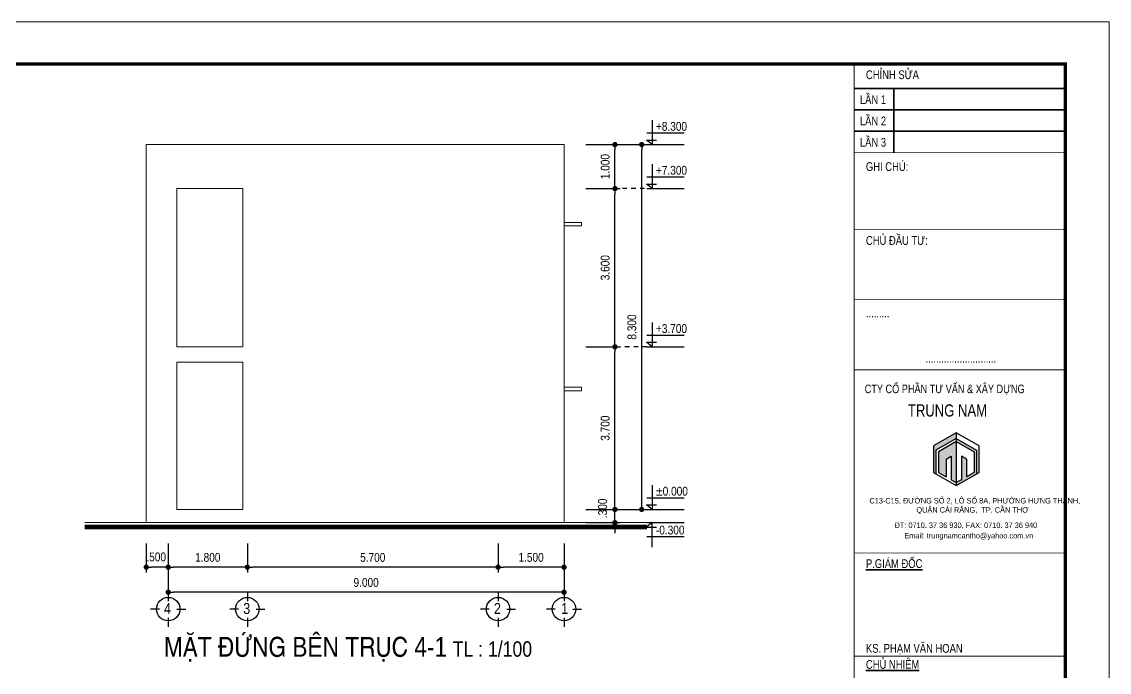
# Model space of a CAD drawing. Header units: millimetres. Extents: x 100 to 288, y -65 to 177.
# Drawn here: x 263.02 to 287.75, y 132.35 to 147.15 of the extents above; entities that cross this region are included whole.
import ezdxf

# ---------------------------------------------------------------- set-up
doc = ezdxf.new("R2010")
doc.units = ezdxf.units.MM
doc.header["$LTSCALE"] = 0.3
doc.header["$MEASUREMENT"] = 0
doc.header["$PDMODE"] = 2
doc.linetypes.add('ACAD_ISO03W100', pattern=[30, 12, -18])
doc.layers.get('0').update_dxf_attribs({"linetype": 'CONTINUOUS', "lineweight": 13})
doc.layers.get('DEFPOINTS').update_dxf_attribs({"linetype": 'CONTINUOUS', "lineweight": 13})
for name, color, linetype in [('CHU', 3, 'CONTINUOUS'), ('LAYER 1', 1, 'CONTINUOUS'), ('LAYER 7', 7, 'CONTINUOUS'), ('LAYER1', 1, 'CONTINUOUS'), ('LAYER5', 5, 'CONTINUOUS'), ('LAYER7', 7, 'CONTINUOUS')]:
    doc.layers.add(name, color=color, linetype=linetype)
doc.styles.add('HELVE-KT', font='VHELVCN.TTF')
doc.styles.add('VNI - HELVE', font='VBOOKMN.TTF', dxfattribs={"width": 0.8})
doc.dimstyles.new('1-100', dxfattribs={"dimtxt": 0.2, "dimasz": 0.12, "dimexe": 0.12, "dimexo": 0.2, "dimgap": 0.12, "dimtad": 1, "dimdec": 3, "dimzin": 4, "dimdsep": 46, "dimtxsty": 'HELVE-KT', "dimblk1": 'DOT', "dimblk2": 'DOT', "dimsah": 1, "dimcen": -0.18, "dimadec": 3, "dimazin": 0, "dimtfac": 1, "dimtdec": 3, "dimtmove": 2, "dimatfit": 3, "dimldrblk": 'DOT', "dimfxl": 0, "dimtolj": 1, "dimtzin": 4, "dimarcsym": 0})

# ---------------------------------------------------------------- blocks, each defined once
blk = doc.blocks.new('_DOT')
at = {"color": 0, "linetype": 'ByBlock'}
blk.add_line((-0.5, 0), (-1, 0), dxfattribs=at)
at = {"color": 0, "linetype": 'ByBlock', "const_width": 0.5}
blk.add_lwpolyline([(-0.25, 0, 1), (0.25, 0, 1)], format="xyb", close=True, dxfattribs=at)
blk = doc.blocks.new('*D477')
at = {"layer": 'DEFPOINTS', "color": 0, "lineweight": -2, "ltscale": 5}
for p in [(273.853, 135.479), (275.353, 135.479), (273.853, 134.737)]:
    blk.add_point(p, dxfattribs=at)
at = {"layer": 'LAYER 1', "color": 0, "lineweight": -2, "ltscale": 5}
for p, q in [((273.853, 135.279), (273.853, 134.617)), ((275.353, 135.279), (275.353, 134.617)), ((275.233, 134.737), (273.973, 134.737))]:
    blk.add_line(p, q, dxfattribs=at)
at = {"layer": 'LAYER 1', "color": 0, "lineweight": -2, "ltscale": 5, "xscale": 0.12, "yscale": 0.12, "zscale": 0.12, "rotation": 180}
blk.add_blockref('_DOT', (273.853, 134.737), dxfattribs=at)
at = {"layer": 'LAYER 1', "color": 0, "lineweight": -2, "ltscale": 5, "xscale": 0.12, "yscale": 0.12, "zscale": 0.12}
blk.add_blockref('_DOT', (275.353, 134.737), dxfattribs=at)
at = {"layer": 'LAYER 1', "color": 0, "ltscale": 5, "insert": (274.603, 134.959), "char_height": 0.2, "attachment_point": 5, "style": 'HELVE-KT'}
blk.add_mtext('\\A1;1.500', dxfattribs=at)
blk = doc.blocks.new('*D478')
at = {"layer": 'DEFPOINTS', "color": 0, "lineweight": -2, "ltscale": 5}
for p in [(268.153, 135.479), (273.853, 135.479), (268.153, 134.737)]:
    blk.add_point(p, dxfattribs=at)
at = {"layer": 'LAYER 1', "color": 0, "lineweight": -2, "ltscale": 5}
for p, q in [((268.153, 135.279), (268.153, 134.617)), ((273.853, 135.279), (273.853, 134.617)), ((273.733, 134.737), (268.273, 134.737))]:
    blk.add_line(p, q, dxfattribs=at)
at = {"layer": 'LAYER 1', "color": 0, "lineweight": -2, "ltscale": 5, "xscale": 0.12, "yscale": 0.12, "zscale": 0.12, "rotation": 180}
blk.add_blockref('_DOT', (268.153, 134.737), dxfattribs=at)
at = {"layer": 'LAYER 1', "color": 0, "lineweight": -2, "ltscale": 5, "xscale": 0.12, "yscale": 0.12, "zscale": 0.12}
blk.add_blockref('_DOT', (273.853, 134.737), dxfattribs=at)
at = {"layer": 'LAYER 1', "color": 0, "ltscale": 5, "insert": (271.003, 134.959), "char_height": 0.2, "attachment_point": 5, "style": 'HELVE-KT'}
blk.add_mtext('\\A1;5.700', dxfattribs=at)
blk = doc.blocks.new('*D479')
at = {"layer": 'DEFPOINTS', "color": 0, "lineweight": -2, "ltscale": 5}
for p in [(266.353, 135.479), (268.153, 135.479), (266.353, 134.737)]:
    blk.add_point(p, dxfattribs=at)
at = {"layer": 'LAYER 1', "color": 0, "lineweight": -2, "ltscale": 5}
for p, q in [((266.353, 135.279), (266.353, 134.617)), ((268.153, 135.279), (268.153, 134.617)), ((268.033, 134.737), (266.473, 134.737))]:
    blk.add_line(p, q, dxfattribs=at)
at = {"layer": 'LAYER 1', "color": 0, "lineweight": -2, "ltscale": 5, "xscale": 0.12, "yscale": 0.12, "zscale": 0.12, "rotation": 180}
blk.add_blockref('_DOT', (266.353, 134.737), dxfattribs=at)
at = {"layer": 'LAYER 1', "color": 0, "lineweight": -2, "ltscale": 5, "xscale": 0.12, "yscale": 0.12, "zscale": 0.12}
blk.add_blockref('_DOT', (268.153, 134.737), dxfattribs=at)
at = {"layer": 'LAYER 1', "color": 0, "ltscale": 5, "insert": (267.253, 134.959), "char_height": 0.2, "attachment_point": 5, "style": 'HELVE-KT'}
blk.add_mtext('\\A1;1.800', dxfattribs=at)
blk = doc.blocks.new('*D480')
at = {"layer": 'DEFPOINTS', "color": 0, "lineweight": -2, "ltscale": 5}
for p in [(266.353, 134.884), (275.353, 134.884), (266.353, 134.167)]:
    blk.add_point(p, dxfattribs=at)
at = {"layer": 'LAYER 1', "color": 0, "lineweight": -2, "ltscale": 5}
for p, q in [((266.353, 134.684), (266.353, 134.047)), ((275.353, 134.684), (275.353, 134.047)), ((275.233, 134.167), (266.473, 134.167))]:
    blk.add_line(p, q, dxfattribs=at)
at = {"layer": 'LAYER 1', "color": 0, "lineweight": -2, "ltscale": 5, "xscale": 0.12, "yscale": 0.12, "zscale": 0.12, "rotation": 180}
blk.add_blockref('_DOT', (266.353, 134.167), dxfattribs=at)
at = {"layer": 'LAYER 1', "color": 0, "lineweight": -2, "ltscale": 5, "xscale": 0.12, "yscale": 0.12, "zscale": 0.12}
blk.add_blockref('_DOT', (275.353, 134.167), dxfattribs=at)
at = {"layer": 'LAYER 1', "color": 0, "ltscale": 5, "insert": (270.853, 134.389), "char_height": 0.2, "attachment_point": 5, "style": 'HELVE-KT'}
blk.add_mtext('\\A1;9.000', dxfattribs=at)
blk = doc.blocks.new('*D481')
at = {"layer": 'DEFPOINTS', "color": 0, "lineweight": -2, "ltscale": 5}
for p in [(265.853, 135.479), (266.353, 135.479), (265.853, 134.737)]:
    blk.add_point(p, dxfattribs=at)
at = {"layer": 'LAYER 1', "color": 0, "lineweight": -2, "ltscale": 5}
for p, q in [((265.853, 135.279), (265.853, 134.617)), ((266.353, 135.279), (266.353, 134.617)), ((266.233, 134.737), (265.973, 134.737))]:
    blk.add_line(p, q, dxfattribs=at)
at = {"layer": 'LAYER 1', "color": 0, "lineweight": -2, "ltscale": 5, "xscale": 0.12, "yscale": 0.12, "zscale": 0.12, "rotation": 180}
blk.add_blockref('_DOT', (265.853, 134.737), dxfattribs=at)
at = {"layer": 'LAYER 1', "color": 0, "lineweight": -2, "ltscale": 5, "xscale": 0.12, "yscale": 0.12, "zscale": 0.12}
blk.add_blockref('_DOT', (266.353, 134.737), dxfattribs=at)
at = {"layer": 'LAYER 1', "color": 0, "ltscale": 5, "insert": (266.08, 134.969), "char_height": 0.2, "attachment_point": 5, "style": 'HELVE-KT'}
blk.add_mtext('\\A1;.500', dxfattribs=at)
blk = doc.blocks.new('*D482')
at = {"layer": 'DEFPOINTS', "color": 0, "lineweight": -2, "ltscale": 5}
for p in [(275.648, 136.05), (276.51, 136.05), (275.648, 135.75)]:
    blk.add_point(p, dxfattribs=at)
at = {"layer": 'LAYER 1', "color": 0, "lineweight": -2, "ltscale": 5}
for p, q in [((276.51, 136.17), (276.51, 136.29)), ((275.848, 136.05), (276.63, 136.05)), ((276.51, 135.75), (276.51, 136.05)), ((275.848, 135.75), (276.63, 135.75)), ((276.51, 135.63), (276.51, 135.51))]:
    blk.add_line(p, q, dxfattribs=at)
at = {"layer": 'LAYER 1', "color": 0, "lineweight": -2, "ltscale": 5, "xscale": 0.12, "yscale": 0.12, "zscale": 0.12}
for p, rotation in [((276.51, 136.05), 270), ((276.51, 135.75), 90)]:
    blk.add_blockref('_DOT', p, dxfattribs=dict(at, rotation=rotation))
at = {"layer": 'LAYER 1', "color": 0, "ltscale": 5, "insert": (276.231, 136.075), "char_height": 0.2, "attachment_point": 5, "rotation": 90, "style": 'HELVE-KT'}
blk.add_mtext('\\A1;.300', dxfattribs=at)
blk = doc.blocks.new('*D483')
at = {"layer": 'DEFPOINTS', "color": 0, "lineweight": -2, "ltscale": 5}
for p in [(275.648, 139.75), (276.51, 139.75), (275.648, 136.05)]:
    blk.add_point(p, dxfattribs=at)
at = {"layer": 'LAYER 1', "color": 0, "lineweight": -2, "ltscale": 5}
for p, q in [((275.848, 139.75), (276.63, 139.75)), ((276.51, 136.17), (276.51, 139.63)), ((275.848, 136.05), (276.63, 136.05))]:
    blk.add_line(p, q, dxfattribs=at)
at = {"layer": 'LAYER 1', "color": 0, "lineweight": -2, "ltscale": 5, "xscale": 0.12, "yscale": 0.12, "zscale": 0.12}
for p, rotation in [((276.51, 139.75), 90), ((276.51, 136.05), 270)]:
    blk.add_blockref('_DOT', p, dxfattribs=dict(at, rotation=rotation))
at = {"layer": 'LAYER 1', "color": 0, "ltscale": 5, "insert": (276.288, 137.9), "char_height": 0.2, "attachment_point": 5, "rotation": 90, "style": 'HELVE-KT'}
blk.add_mtext('\\A1;3.700', dxfattribs=at)
blk = doc.blocks.new('*D484')
at = {"layer": 'DEFPOINTS', "color": 0, "lineweight": -2, "ltscale": 5}
for p in [(275.648, 143.35), (276.51, 143.35), (275.648, 139.75)]:
    blk.add_point(p, dxfattribs=at)
at = {"layer": 'LAYER 1', "color": 0, "lineweight": -2, "ltscale": 5}
for p, q in [((275.848, 143.35), (276.63, 143.35)), ((276.51, 139.87), (276.51, 143.23)), ((275.848, 139.75), (276.63, 139.75))]:
    blk.add_line(p, q, dxfattribs=at)
at = {"layer": 'LAYER 1', "color": 0, "lineweight": -2, "ltscale": 5, "xscale": 0.12, "yscale": 0.12, "zscale": 0.12}
for p, rotation in [((276.51, 143.35), 90), ((276.51, 139.75), 270)]:
    blk.add_blockref('_DOT', p, dxfattribs=dict(at, rotation=rotation))
at = {"layer": 'LAYER 1', "color": 0, "ltscale": 5, "insert": (276.288, 141.55), "char_height": 0.2, "attachment_point": 5, "rotation": 90, "style": 'HELVE-KT'}
blk.add_mtext('\\A1;3.600', dxfattribs=at)
blk = doc.blocks.new('*D485')
at = {"layer": 'DEFPOINTS', "color": 0, "lineweight": -2, "ltscale": 5}
for p in [(275.648, 144.35), (276.51, 144.35), (275.648, 143.35)]:
    blk.add_point(p, dxfattribs=at)
at = {"layer": 'LAYER 1', "color": 0, "lineweight": -2, "ltscale": 5}
for p, q in [((275.848, 144.35), (276.63, 144.35)), ((276.51, 143.47), (276.51, 144.23)), ((275.848, 143.35), (276.63, 143.35))]:
    blk.add_line(p, q, dxfattribs=at)
at = {"layer": 'LAYER 1', "color": 0, "lineweight": -2, "ltscale": 5, "xscale": 0.12, "yscale": 0.12, "zscale": 0.12}
for p, rotation in [((276.51, 144.35), 90), ((276.51, 143.35), 270)]:
    blk.add_blockref('_DOT', p, dxfattribs=dict(at, rotation=rotation))
at = {"layer": 'LAYER 1', "color": 0, "ltscale": 5, "insert": (276.288, 143.85), "char_height": 0.2, "attachment_point": 5, "rotation": 90, "style": 'HELVE-KT'}
blk.add_mtext('\\A1;1.000', dxfattribs=at)
blk = doc.blocks.new('*D486')
at = {"layer": 'DEFPOINTS', "color": 0, "lineweight": -2, "ltscale": 5}
for p in [(276.333, 144.35), (277.118, 144.35), (276.333, 136.05)]:
    blk.add_point(p, dxfattribs=at)
at = {"layer": 'LAYER 1', "color": 0, "lineweight": -2, "ltscale": 5}
for p, q in [((276.533, 144.35), (277.238, 144.35)), ((277.118, 136.17), (277.118, 144.23)), ((276.533, 136.05), (277.238, 136.05))]:
    blk.add_line(p, q, dxfattribs=at)
at = {"layer": 'LAYER 1', "color": 0, "lineweight": -2, "ltscale": 5, "xscale": 0.12, "yscale": 0.12, "zscale": 0.12}
for p, rotation in [((277.118, 144.35), 90), ((277.118, 136.05), 270)]:
    blk.add_blockref('_DOT', p, dxfattribs=dict(at, rotation=rotation))
at = {"layer": 'LAYER 1', "color": 0, "ltscale": 5, "insert": (276.896, 140.2), "char_height": 0.2, "attachment_point": 5, "rotation": 90, "style": 'HELVE-KT'}
blk.add_mtext('\\A1;8.300', dxfattribs=at)
blk = doc.blocks.new('AAEER')
at = {"linetype": 'Continuous', "ltscale": 0.08}
h = blk.add_hatch(color=8, dxfattribs=at)
h.paths.add_polyline_path([(377.886, 656.949), (377.886, 657.083), (377.366, 656.782), (377.366, 656.181), (377.423, 656.148), (377.423, 656.682)])
h.paths.add_polyline_path([(377.886, 656.882), (377.481, 656.649), (377.481, 656.181), (377.655, 656.081), (377.655, 656.482), (377.771, 656.548), (377.771, 656.014), (377.886, 655.947)])
blk.add_hatch(color=8, dxfattribs=at).paths.add_polyline_path([(378.118, 656.482), (378.002, 656.548), (378.002, 656.014), (377.886, 655.947), (377.886, 655.88), (378.349, 656.148), (378.349, 656.682), (377.886, 656.949), (377.886, 656.882), (378.291, 656.649), (378.291, 656.181), (378.118, 656.081)])
for p, q in [((377.886, 657.083), (377.886, 656.949)), ((377.886, 657.083), (377.886, 655.88)), ((377.886, 656.949), (377.423, 656.682)), ((377.886, 656.882), (377.481, 656.649)), ((377.886, 656.949), (378.349, 656.682)), ((377.886, 656.882), (377.886, 655.947)), ((377.886, 656.882), (378.291, 656.649)), ((377.423, 656.682), (377.423, 656.148)), ((377.481, 656.649), (377.481, 656.181)), ((377.655, 656.482), (377.771, 656.548)), ((377.655, 656.482), (377.655, 656.081)), ((377.771, 656.548), (377.771, 656.014)), ((378.118, 656.482), (378.002, 656.548)), ((378.002, 656.548), (378.002, 656.014)), ((378.118, 656.482), (378.118, 656.081)), ((378.291, 656.649), (378.291, 656.181)), ((378.349, 656.682), (378.349, 656.148))]:
    blk.add_line(p, q, dxfattribs=at)
blk.add_lwpolyline([(377.366, 656.181), (377.886, 655.88), (378.407, 656.181), (378.407, 656.782), (377.886, 657.083), (377.366, 656.782)], close=True, dxfattribs=at)
for points in [[(377.481, 656.181), (377.655, 656.081)], [(377.771, 656.014), (377.886, 655.947)], [(378.002, 656.014), (377.886, 655.947)], [(378.291, 656.181), (378.118, 656.081)]]:
    blk.add_lwpolyline(points, dxfattribs=at)
for points in [[(375.565, 643.528), (380.365, 643.528)], [(375.565, 643.18), (380.365, 643.18)], [(375.565, 642.208), (380.365, 642.208)], [(375.565, 641.861), (380.365, 641.861)]]:
    blk.add_lwpolyline(points)
at = {"layer": 'LAYER 7', "lineweight": 35}
for points in [[(375.565, 664.914), (380.365, 664.914)], [(376.469, 663.456), (376.469, 664.914)], [(375.565, 664.428), (380.365, 664.428)], [(375.565, 663.942), (380.365, 663.942)], [(375.565, 645.958), (380.365, 645.958)], [(378.282, 638.389), (378.282, 637.695)], [(379.323, 638.389), (379.323, 638.389), (379.323, 637.695)], [(379.323, 638.042), (380.365, 638.042)]]:
    blk.add_lwpolyline(points, dxfattribs=at)
at = {"layer": 'LAYER7', "const_width": 0.0278}
blk.add_lwpolyline([(380.365, 665.47), (375.565, 665.47), (375.565, 637.695), (380.365, 637.695)], close=True, dxfattribs=at)
at = {"layer": 'LAYER7'}
for points, const_width in [([(375.565, 663.456), (380.365, 663.456)], 0.0174), ([(375.565, 661.712), (380.365, 661.712)], 0.0174), ([(375.565, 660.112), (380.365, 660.112)], 0.0174), ([(375.565, 658.512), (380.365, 658.512)], 0.0212), ([(375.565, 654.346), (380.365, 654.346)], 0.0174), ([(375.565, 651.999), (380.365, 651.999)], 0.0174), ([(375.565, 650.61), (380.365, 650.61)], 0.0174), ([(375.565, 649.221), (380.365, 649.221)], 0.0174), ([(375.565, 647.833), (380.365, 647.833)], 0.0174), ([(375.565, 646.444), (380.365, 646.444)], 0.0174), ([(375.565, 641.097), (380.365, 641.097)], 0.0174), ([(375.565, 638.389), (380.365, 638.389)], 0.0174)]:
    blk.add_lwpolyline(points, dxfattribs=dict(at, const_width=const_width))
at = {"layer": 'LAYER 7', "lineweight": 35, "attachment_point": 1, "style": 'VNI - HELVE'}
for s, insert, char_height, width in [('CHÆNH SÖÛA', (375.833, 665.327), 0.2, 5.31965), ('LAÀN 1', (375.696, 664.761), 0.2, 5.31965), ('LAÀN 2', (375.696, 664.275), 0.2, 5.31965), ('LAÀN 3', (375.696, 663.789), 0.2, 5.31965), ('GHI CHUÙ:', (375.833, 663.236), 0.2, 5.31965), ('CHUÛ ÑAÀU TÖ:', (375.833, 661.556), 0.2, 5.31965), ('.........', (375.833, 659.91), 0.2, 5.31965), ('...........................', (377.188, 658.873), 0.2, 5.31965), ('{\\LP.GIAÙM ÑOÁC}', (375.833, 654.205), 0.2, 5.31965), ('KS. PHAÏM VAÊN HOAN', (375.833, 652.277), 0.2, 5.31965), ('{\\LCHUÛ NHIEÄM}', (375.833, 651.912), 0.2, 5.31965), ('KTS. TRÖÔNG BAÙ TUØNG', (375.828, 650.957), 0.2, 5.31965), ('{\\LCHUÛ TRÌ + KIEÅM}', (375.833, 650.542), 0.2, 5.31965), ('KTS. TRÖÔNG BAÙ TUØNG', (375.844, 649.573), 0.2, 5.31965), ('{\\LTHIEÁT KEÁ}', (375.833, 649.118), 0.2, 5.31965), ('KTS. TRÖÔNG BAÙ TUØNG', (375.833, 648.174), 0.2, 5.31965), ('{\\LTHEÅ HIEÄN}', (375.833, 647.765), 0.2, 5.31965), ('TRAÀN THANH TUØNG', (375.833, 646.764), 0.2, 5.31965), ('{\\fVNI-Helve|b0|i0|c0|p2;THIEÁT KEÁ BAÛN VEÕ THI COÂNG}', (376.323, 646.297), 0.2, 5.31965), ('{\\fVNI-Helve|b0|i0|c0|p2;TEÂN COÂNG TRÌNH}', (376.889, 645.799), 0.2, 5.31965), ('XAÂY DÖÏNG KHU NHAØ ÔÛ CHO\\PVÑV, HLV THEÅ THAO THAØNH \\PTÍCH CAO TAÏI KHU LHTDTT, \\P       TP. CAÀN THÔ', (375.75, 645.39), 0.25, 7.09083), ('{\\fVNI-Helve|b0|i0|c0|p2;HAÏNG MUÏC:}', (377.279, 643.469), 0.2, 5.31965), ('NHAØ ÔÛ VÑV - HLV', (376.485, 642.834), 0.25, 7.09083), ('{\\fVNI-Helve|b0|i0|c0|p2;ÑÒA ÑIEÅM:}', (377.37, 642.111), 0.2, 5.31965), ('{\\fVNI-Helve|b0|i0|c0|p2;.....................}', (377.337, 641.754), 0.17359, 5.31965), ('{\\fVNI-Helve|b0|i0|c0|p2;TEÂN BAÛN VEÕ}', (377.294, 640.914), 0.2, 5.31965), ('{\\fVNI-Helve|b0|i0|c0|p2;HOAØN THAØNH}', (376.401, 638.282), 0.15, 5.31965), ('{\\fVNI-Helve|b0|i0|c0|p2;.../10/2014}', (376.475, 638.017), 0.2, 5.31965), ('{\\fVNI-Helve|b0|i0|c0|p2;KT}', (378.663, 638.151), 0.2, 5.31965), ('{\\fVNI-Helve|b0|i0|c0|p2;11}', (379.745, 637.978), 0.2, 5.31965)]:
    blk.add_mtext(s, dxfattribs=dict(at, insert=insert, char_height=char_height, width=width))
at = {"layer": 'LAYER5', "attachment_point": 1, "style": 'VNI - HELVE'}
for s, insert, char_height, width in [('{\\H0.9774x;CTY COÅ PHAÀN TÖ VAÁN & XAÂY DÖÏNG} ', (375.805, 658.177), 0.19891, 4.67984), ('TRUNG NAM', (376.787, 657.729), 0.2777, 3.59296), ('{\\fVNI-Helve|b0|i0|c0|p2;C13-C15, ÑÖÔØNG SOÁ 2, LOÂ SOÁ 8A, PHÖÔØNG HÖNG THAÏNH, \\P                       QUAÄN CAÙI RAÊNG,  TP. CAÀN THÔ}', (375.912, 655.598), 0.12499, 8.0242), ('{\\fVNI-Helve|b0|i0|c0|p2;ÑT: 0710. 37 36 930, FAX: 0710. 37 36 940}', (376.484, 655.04), 0.12499, 8.0242), ('{\\fVNI-Helve|b0|i0|c0|p2;Email: trungnamcantho@yahoo.com.vn}', (376.706, 654.803), 0.12499, 8.0242)]:
    blk.add_mtext(s, dxfattribs=dict(at, insert=insert, char_height=char_height, width=width))

msp = doc.modelspace()

# ---------------------------------------------------------------- linework, layer by layer
at = {"ltscale": 5}
for p, q in [((277.23765, 135.75031), (264.45578, 135.75031)), ((277.23765, 135.65031), (264.45578, 135.65031))]:
    msp.add_line(p, q, dxfattribs=at)
for points in [[(265.8526, 135.75031), (265.8526, 144.35031)], [(275.3526, 144.35031), (265.8526, 144.35031)], [(275.3526, 135.75031), (275.3526, 144.35031)], [(266.5526, 143.35031), (268.0526, 143.35031)], [(266.5526, 139.75031), (266.5526, 143.35031)], [(268.0526, 139.75031), (268.0526, 143.35031)], [(275.4526, 142.50031), (275.7526, 142.50031), (275.7526, 142.58031), (275.3526, 142.58031), (275.3526, 142.50031), (275.4526, 142.50031)], [(266.5526, 139.75031), (268.0526, 139.75031)], [(266.5526, 136.05031), (266.5526, 139.40031)], [(266.5526, 139.40031), (268.0526, 139.40031)], [(268.0526, 136.05031), (268.0526, 139.40031)], [(275.4526, 138.75031), (275.7526, 138.75031), (275.7526, 138.83031), (275.3526, 138.83031), (275.3526, 138.75031), (275.4526, 138.75031)], [(266.5526, 136.05031), (268.0526, 136.05031)]]:
    msp.add_lwpolyline(points, dxfattribs=at)
at = {"ltscale": 5, "const_width": 0.1}
msp.add_lwpolyline([(277.23765, 135.65031), (264.45578, 135.65031)], dxfattribs=at)
at = {"layer": 'CHU'}
for points in [[(266.3526, 134.16677), (266.3526, 133.96677)], [(268.1526, 134.16677), (268.1526, 133.96677)], [(273.8526, 134.16677), (273.8526, 133.96677)], [(275.3526, 134.16677), (275.3526, 133.96677)], [(266.1526, 133.78344), (265.9526, 133.78344)], [(266.5526, 133.78344), (266.7526, 133.78344)], [(267.9526, 133.78344), (267.7526, 133.78344)], [(268.3526, 133.78344), (268.5526, 133.78344)], [(273.6526, 133.78344), (273.4526, 133.78344)], [(274.0526, 133.78344), (274.2526, 133.78344)], [(275.1526, 133.78344), (274.9526, 133.78344)], [(275.5526, 133.78344), (275.7526, 133.78344)], [(266.3526, 133.58344), (266.3526, 133.38344)], [(268.1526, 133.58344), (268.1526, 133.38344)], [(273.8526, 133.58344), (273.8526, 133.38344)], [(275.3526, 133.58344), (275.3526, 133.38344)]]:
    msp.add_lwpolyline(points, dxfattribs=at)
for centre in [(266.3526, 133.78344), (268.1526, 133.78344), (273.8526, 133.78344), (275.3526, 133.78344)]:
    msp.add_circle(centre, 0.26667, dxfattribs=at)
at = {"layer": 'DEFPOINTS', "linetype": 'Continuous', "ltscale": 0.08}
msp.add_lwpolyline([(245.74885, 117.44536), (287.74885, 117.44536), (287.74885, 147.14536), (245.74885, 147.14536)], close=True, dxfattribs=at)
at = {"layer": 'LAYER 1', "linetype": 'ACAD_ISO03W100', "ltscale": 0.01}
for points in [[(277.18234, 143.35031), (276.5744, 143.35031)], [(277.23765, 139.75031), (276.62972, 139.75031)]]:
    msp.add_lwpolyline(points, dxfattribs=at)
at = {"layer": 'LAYER1', "linetype": 'Continuous', "ltscale": 0.05}
for points in [[(277.35868, 144.90592), (277.35868, 144.35031)], [(277.23077, 144.45388), (277.45382, 144.45388)], [(277.35868, 144.35031), (277.23077, 144.45388)], [(277.23765, 144.61598), (278.08132, 144.61598)], [(277.23765, 144.35031), (278.08132, 144.35031)], [(277.35868, 143.90592), (277.35868, 143.35031)], [(277.23077, 143.45388), (277.45382, 143.45388)], [(277.35868, 143.35031), (277.23077, 143.45388)], [(277.23765, 143.61598), (278.08132, 143.61598)], [(277.23765, 143.35031), (278.08132, 143.35031)], [(277.35868, 140.30592), (277.35868, 139.75031)], [(277.23765, 140.01598), (278.08132, 140.01598)], [(277.23077, 139.85388), (277.45382, 139.85388)], [(277.35868, 139.75031), (277.23077, 139.85388)], [(277.23765, 139.75031), (278.08132, 139.75031)], [(277.35868, 136.60592), (277.35868, 136.05031)], [(277.23765, 136.31598), (278.08132, 136.31598)], [(277.23077, 136.15388), (277.45382, 136.15388)], [(277.35868, 136.05031), (277.23077, 136.15388)], [(277.23765, 136.05031), (278.08132, 136.05031)], [(277.35868, 135.75031), (277.23077, 135.64673)], [(277.23765, 135.75031), (278.08132, 135.75031)], [(277.35868, 135.19469), (277.35868, 135.75031)], [(277.23077, 135.64673), (277.45382, 135.64673)], [(277.23765, 135.43261), (278.08132, 135.43261)]]:
    msp.add_lwpolyline(points, dxfattribs=at)
at = {"layer": 'LAYER7', "linetype": 'Continuous', "const_width": 0.08}
msp.add_lwpolyline([(286.74885, 146.18282), (247.54885, 146.18282), (247.54885, 118.40791), (286.74885, 118.40791)], close=True, dxfattribs=at)

# ---------------------------------------------------------------- block references
at = {"layer": 'LAYER 7', "linetype": 'Continuous'}
msp.add_blockref('AAEER', (-93.61615, -519.2868), dxfattribs=at)

# ---------------------------------------------------------------- texts
at = {"layer": 'LAYER 1', "linetype": 'Continuous', "ltscale": 0.4, "insert": (266.25515, 133.15042), "char_height": 0.2, "width": 10.8090428, "attachment_point": 1, "style": 'HELVE-KT'}
msp.add_mtext('{\\H2.25x;MAËT ÑÖÙNG BEÂN TRUÏC 4-1}  {\\H1.75x;TL : 1/100}', dxfattribs=at)
at = {"layer": 'LAYER1', "linetype": 'Continuous', "ltscale": 0.05, "style": 'HELVE-KT'}
for s, insert, char_height, width, attachment_point in [('+8.300', (277.4419, 144.86542), 0.2, 15.1845217, 1), ('+7.300', (277.4419, 143.86542), 0.2, 15.1845217, 1), ('+3.700', (277.4419, 140.26542), 0.2, 15.1845217, 1), ('±0.000', (277.4419, 136.56542), 0.2, 15.1845217, 1), ('-0.300', (277.4419, 135.68205), 0.2, 15.1845217, 1), ('4', (266.41777, 133.92198), 0.25, 13.0973333, 3), ('3', (268.21777, 133.92198), 0.25, 13.0973333, 3), ('2', (273.91777, 133.92198), 0.25, 13.0973333, 3), ('1', (275.28742, 133.92198), 0.25, 13.0973333, 1)]:
    msp.add_mtext(s, dxfattribs=dict(at, insert=insert, char_height=char_height, width=width, attachment_point=attachment_point))

# ---------------------------------------------------------------- dimensions: what is measured, and where the dimension line sits
at = {"layer": 'LAYER 1', "ltscale": 5}
for base, p1, p2, picture, middle in [((276.50972, 144.35031), (275.64791, 143.35031), (275.64791, 144.35031), '*D485', (276.28759, 143.85031)), ((277.11765, 144.35031), (276.33289, 136.05031), (276.33289, 144.35031), '*D486', (276.89552, 140.20031)), ((276.50972, 143.35031), (275.64791, 139.75031), (275.64791, 143.35031), '*D484', (276.28759, 141.55031)), ((276.50972, 139.75031), (275.64791, 136.05031), (275.64791, 139.75031), '*D483', (276.28759, 137.90031))]:
    dim = msp.add_linear_dim(base=base, p1=p1, p2=p2, angle=90, dimstyle='1-100', dxfattribs=at)
    dim.commit()
    dim.dimension.update_dxf_attribs({"geometry": picture, "text_midpoint": middle})
for base, p1, p2, angle, picture, middle in [((276.50972, 136.05031), (275.64791, 135.75031), (275.64791, 136.05031), 90, '*D482', (276.23076, 136.07548)), ((265.8526, 134.73651), (266.3526, 135.47878), (265.8526, 135.47878), 180, '*D481', (266.08029, 134.96864))]:
    dim = msp.add_linear_dim(base=base, p1=p1, p2=p2, angle=angle, dimstyle='1-100', dxfattribs=at)
    dim.commit()
    dim.dimension.update_dxf_attribs({"geometry": picture, "text_midpoint": middle, "dimtype": 160})
for base, p1, p2, picture, middle in [((266.3526, 134.73651), (268.1526, 135.47878), (266.3526, 135.47878), '*D479', (267.2526, 134.95864)), ((268.1526, 134.73651), (273.8526, 135.47878), (268.1526, 135.47878), '*D478', (271.0026, 134.95864)), ((273.8526, 134.73651), (275.3526, 135.47878), (273.8526, 135.47878), '*D477', (274.6026, 134.95864)), ((266.3526, 134.16677), (275.3526, 134.88417), (266.3526, 134.88417), '*D480', (270.8526, 134.38891))]:
    dim = msp.add_linear_dim(base=base, p1=p1, p2=p2, dimstyle='1-100', dxfattribs=at)
    dim.commit()
    dim.dimension.update_dxf_attribs({"geometry": picture, "text_midpoint": middle})

doc.saveas('drawing.dxf')
